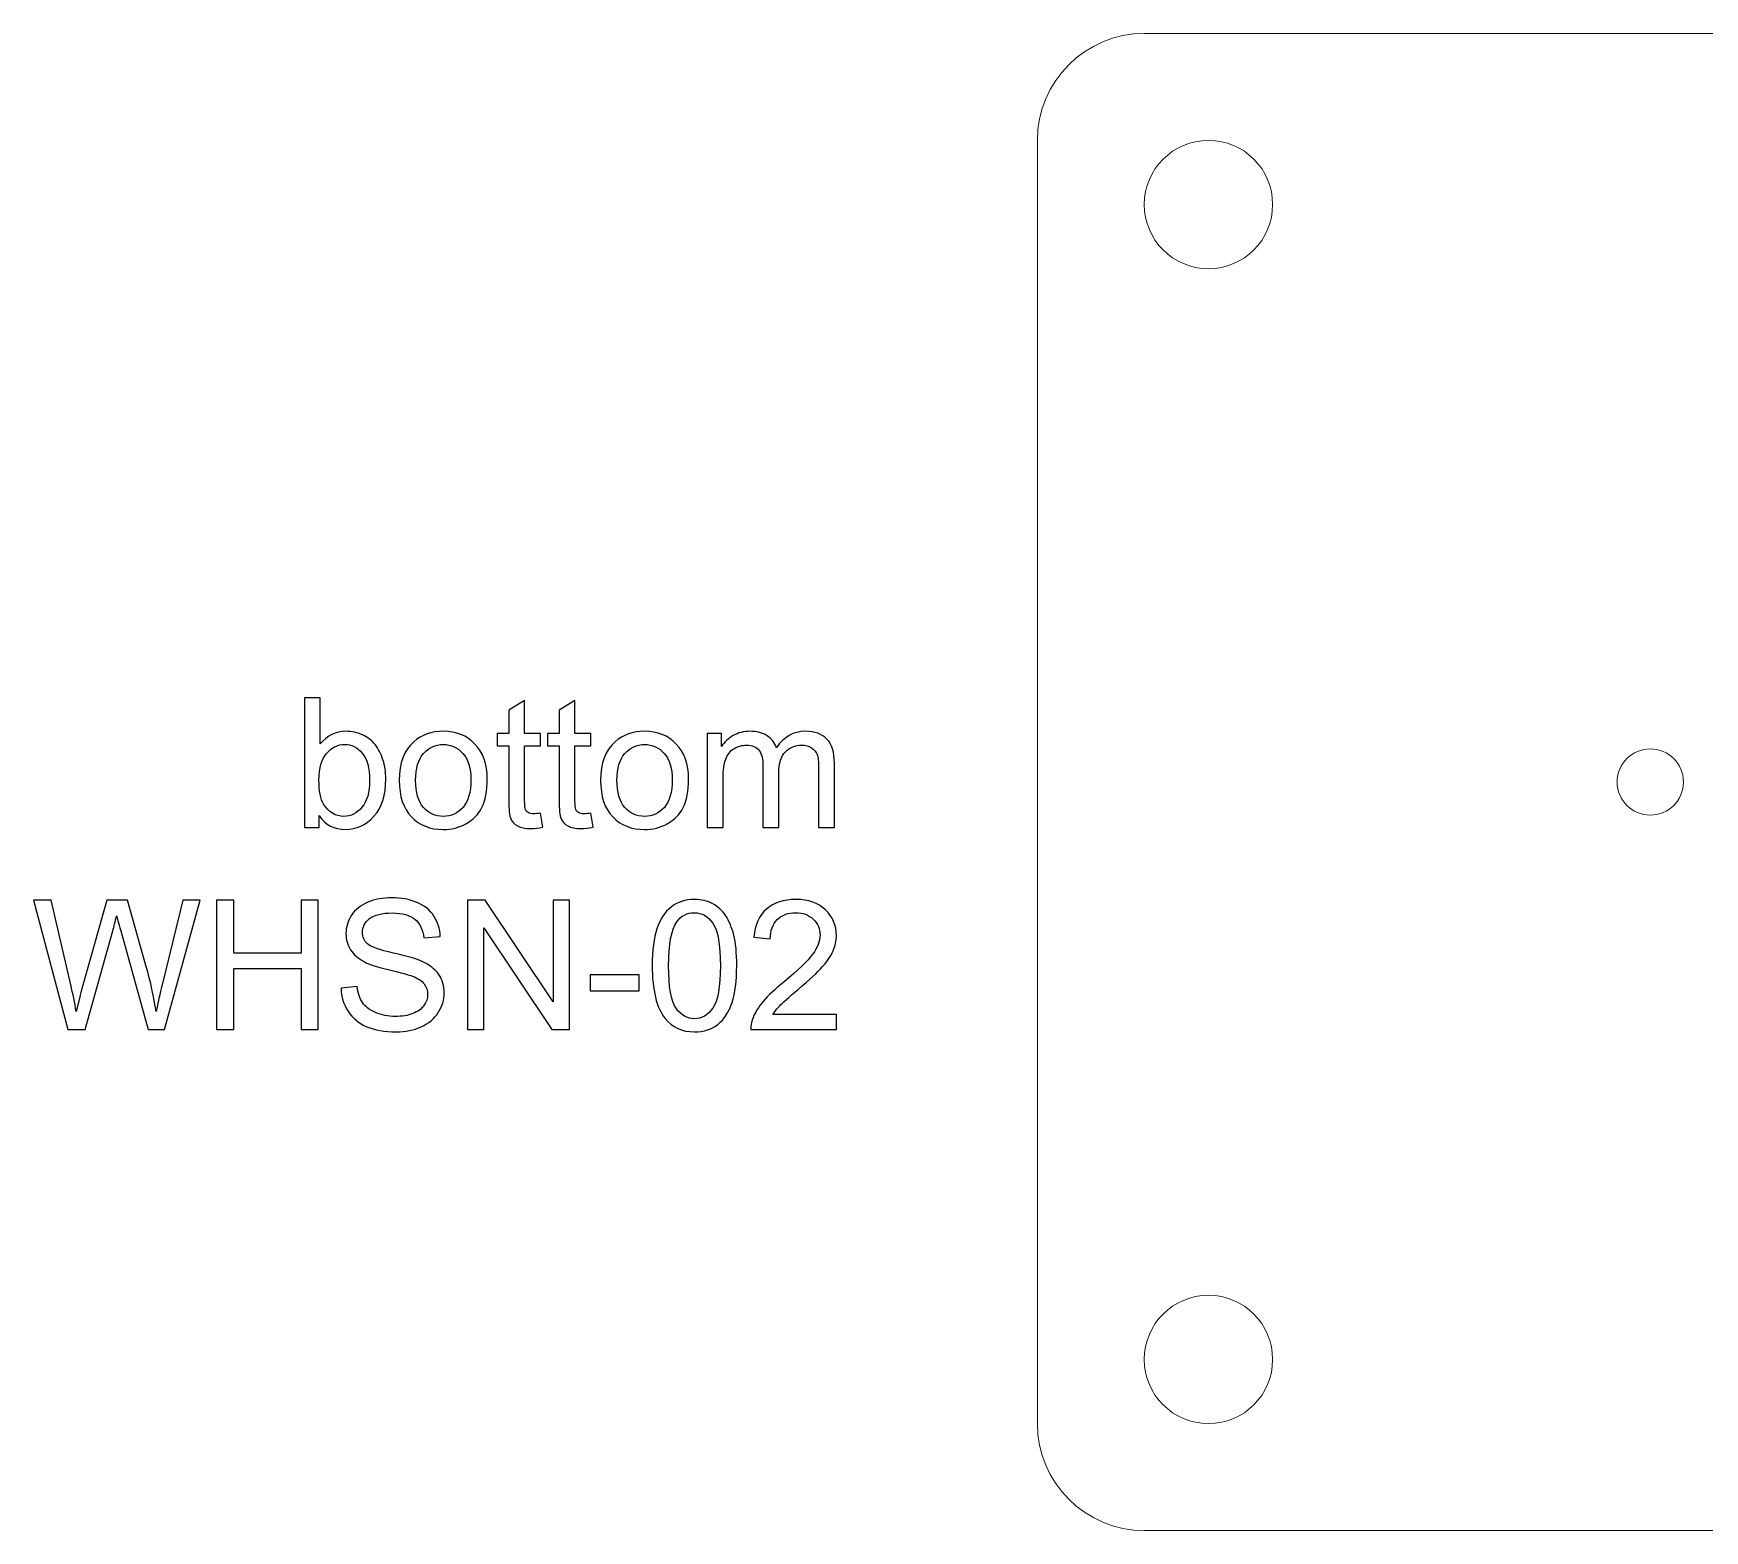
# Model space of a CAD drawing. Header units: centimetres. Extents: x -22.9 to -5, y -33 to -9.8.
# Drawn here: x -20.69 to -12.88, y -25.65 to -18.65 of the extents above; entities that cross this region are included whole.
import ezdxf

# ---------------------------------------------------------------- set-up
doc = ezdxf.new("R2010")
doc.units = ezdxf.units.CM
doc.header["$MEASUREMENT"] = 0
doc.layers.add('Layer 1', color=7, linetype='Continuous')

msp = doc.modelspace()

# ---------------------------------------------------------------- linework, layer by layer
at = {"layer": 'Layer 1', "lineweight": 20}
for centre, major_axis in [((-15.20001, -19.45001), (0, 0.3)), ((-13.13425, -22.15), (0, 0.155)), ((-15.20001, -24.85001), (0, 0.3))]:
    msp.add_ellipse(centre, major_axis=major_axis, ratio=1, dxfattribs=at)
msp.add_open_spline([(-16, -25.15), (-16, -25.15), (-16, -19.15), (-16, -19.15), (-16, -19.15), (-16, -18.8739), (-15.7761, -18.65), (-15.5, -18.65), (-15.5, -18.65), (-15.5, -18.65), (-5.5, -18.65), (-5.5, -18.65), (-5.5, -18.65), (-5.2239, -18.65), (-5, -18.8739), (-5, -19.15), (-5, -19.15), (-5, -19.15), (-5, -25.15), (-5, -25.15), (-5, -25.15), (-5, -25.4261), (-5.2239, -25.65), (-5.5, -25.65), (-5.5, -25.65), (-5.5, -25.65), (-15.5, -25.65), (-15.5, -25.65), (-15.5, -25.65), (-15.7761, -25.65), (-16, -25.4261), (-16, -25.15)], degree=3, knots=[0, 0, 0, 0, 0.125, 0.125, 0.125, 0.125, 0.25, 0.25, 0.25, 0.25, 0.375, 0.375, 0.375, 0.375, 0.5, 0.5, 0.5, 0.5, 0.625, 0.625, 0.625, 0.625, 0.75, 0.75, 0.75, 0.75, 0.875, 0.875, 0.875, 0.875, 1, 1, 1, 1], dxfattribs=at)
at = {"layer": 'Layer 1', "color": 4}
for points, knots in [([(-19.35851, -22.36209), (-19.35851, -22.36209), (-19.42751, -22.36209), (-19.42751, -22.36209), (-19.42751, -22.36209), (-19.42751, -22.36209), (-19.42751, -21.75602), (-19.42751, -21.75602), (-19.42751, -21.75602), (-19.42751, -21.75602), (-19.35315, -21.75602), (-19.35315, -21.75602), (-19.35315, -21.75602), (-19.35315, -21.75602), (-19.35315, -21.9722), (-19.35315, -21.9722), (-19.35315, -21.9722), (-19.32168, -21.93283), (-19.2816, -21.91307), (-19.23292, -21.91307), (-19.23292, -21.91307), (-19.20583, -21.91307), (-19.18029, -21.91858), (-19.15616, -21.92944), (-19.15616, -21.92944), (-19.13203, -21.94031), (-19.11227, -21.95569), (-19.09661, -21.9753), (-19.09661, -21.9753), (-19.08108, -21.99506), (-19.06881, -22.01877), (-19.06006, -22.04671), (-19.06006, -22.04671), (-19.05117, -22.0745), (-19.04679, -22.10428), (-19.04679, -22.13589), (-19.04679, -22.13589), (-19.04679, -22.21124), (-19.06542, -22.26938), (-19.10267, -22.31044), (-19.10267, -22.31044), (-19.13979, -22.35151), (-19.18452, -22.37197), (-19.23659, -22.37197), (-19.23659, -22.37197), (-19.28838, -22.37197), (-19.32902, -22.35038), (-19.35851, -22.30706), (-19.35851, -22.30706), (-19.35851, -22.30706), (-19.35851, -22.36209), (-19.35851, -22.36209)], [0, 0, 0, 0, 0.0769231, 0.0769231, 0.0769231, 0.0769231, 0.1538462, 0.1538462, 0.1538462, 0.1538462, 0.2307692, 0.2307692, 0.2307692, 0.2307692, 0.3076923, 0.3076923, 0.3076923, 0.3076923, 0.3846154, 0.3846154, 0.3846154, 0.3846154, 0.4615385, 0.4615385, 0.4615385, 0.4615385, 0.5384615, 0.5384615, 0.5384615, 0.5384615, 0.6153846, 0.6153846, 0.6153846, 0.6153846, 0.6923077, 0.6923077, 0.6923077, 0.6923077, 0.7692308, 0.7692308, 0.7692308, 0.7692308, 0.8461538, 0.8461538, 0.8461538, 0.8461538, 0.9230769, 0.9230769, 0.9230769, 0.9230769, 1, 1, 1, 1]), ([(-18.32289, -22.29549), (-18.32289, -22.29549), (-18.31217, -22.36124), (-18.31217, -22.36124), (-18.31217, -22.36124), (-18.33305, -22.36562), (-18.35182, -22.36788), (-18.36833, -22.36788), (-18.36833, -22.36788), (-18.39542, -22.36788), (-18.41631, -22.36364), (-18.43126, -22.35503), (-18.43126, -22.35503), (-18.44608, -22.34657), (-18.45652, -22.33528), (-18.46259, -22.32131), (-18.46259, -22.32131), (-18.46866, -22.30748), (-18.47176, -22.27813), (-18.47176, -22.23354), (-18.47176, -22.23354), (-18.47176, -22.23354), (-18.47176, -21.98095), (-18.47176, -21.98095), (-18.47176, -21.98095), (-18.47176, -21.98095), (-18.52637, -21.98095), (-18.52637, -21.98095), (-18.52637, -21.98095), (-18.52637, -21.98095), (-18.52637, -21.92309), (-18.52637, -21.92309), (-18.52637, -21.92309), (-18.52637, -21.92309), (-18.47176, -21.92309), (-18.47176, -21.92309), (-18.47176, -21.92309), (-18.47176, -21.92309), (-18.47176, -21.81429), (-18.47176, -21.81429), (-18.47176, -21.81429), (-18.47176, -21.81429), (-18.39768, -21.7697), (-18.39768, -21.7697), (-18.39768, -21.7697), (-18.39768, -21.7697), (-18.39768, -21.92309), (-18.39768, -21.92309), (-18.39768, -21.92309), (-18.39768, -21.92309), (-18.32289, -21.92309), (-18.32289, -21.92309), (-18.32289, -21.92309), (-18.32289, -21.92309), (-18.32289, -21.98095), (-18.32289, -21.98095), (-18.32289, -21.98095), (-18.32289, -21.98095), (-18.39768, -21.98095), (-18.39768, -21.98095), (-18.39768, -21.98095), (-18.39768, -21.98095), (-18.39768, -22.23763), (-18.39768, -22.23763), (-18.39768, -22.23763), (-18.39768, -22.25894), (-18.39641, -22.27248), (-18.39387, -22.27855), (-18.39387, -22.27855), (-18.39119, -22.28462), (-18.38695, -22.28942), (-18.38103, -22.29309), (-18.38103, -22.29309), (-18.3751, -22.29661), (-18.36663, -22.29845), (-18.35563, -22.29845), (-18.35563, -22.29845), (-18.3473, -22.29845), (-18.33644, -22.29746), (-18.32289, -22.29549)], [0, 0, 0, 0, 0.05, 0.05, 0.05, 0.05, 0.1, 0.1, 0.1, 0.1, 0.15, 0.15, 0.15, 0.15, 0.2, 0.2, 0.2, 0.2, 0.25, 0.25, 0.25, 0.25, 0.3, 0.3, 0.3, 0.3, 0.35, 0.35, 0.35, 0.35, 0.4, 0.4, 0.4, 0.4, 0.45, 0.45, 0.45, 0.45, 0.5, 0.5, 0.5, 0.5, 0.55, 0.55, 0.55, 0.55, 0.6, 0.6, 0.6, 0.6, 0.65, 0.65, 0.65, 0.65, 0.7, 0.7, 0.7, 0.7, 0.75, 0.75, 0.75, 0.75, 0.8, 0.8, 0.8, 0.8, 0.85, 0.85, 0.85, 0.85, 0.9, 0.9, 0.9, 0.9, 0.95, 0.95, 0.95, 0.95, 1, 1, 1, 1]), ([(-18.08766, -22.29549), (-18.08766, -22.29549), (-18.07694, -22.36124), (-18.07694, -22.36124), (-18.07694, -22.36124), (-18.09782, -22.36562), (-18.11659, -22.36788), (-18.1331, -22.36788), (-18.1331, -22.36788), (-18.16019, -22.36788), (-18.18108, -22.36364), (-18.19603, -22.35503), (-18.19603, -22.35503), (-18.21085, -22.34657), (-18.22129, -22.33528), (-18.22736, -22.32131), (-18.22736, -22.32131), (-18.23343, -22.30748), (-18.23653, -22.27813), (-18.23653, -22.23354), (-18.23653, -22.23354), (-18.23653, -22.23354), (-18.23653, -21.98095), (-18.23653, -21.98095), (-18.23653, -21.98095), (-18.23653, -21.98095), (-18.29114, -21.98095), (-18.29114, -21.98095), (-18.29114, -21.98095), (-18.29114, -21.98095), (-18.29114, -21.92309), (-18.29114, -21.92309), (-18.29114, -21.92309), (-18.29114, -21.92309), (-18.23653, -21.92309), (-18.23653, -21.92309), (-18.23653, -21.92309), (-18.23653, -21.92309), (-18.23653, -21.81429), (-18.23653, -21.81429), (-18.23653, -21.81429), (-18.23653, -21.81429), (-18.16245, -21.7697), (-18.16245, -21.7697), (-18.16245, -21.7697), (-18.16245, -21.7697), (-18.16245, -21.92309), (-18.16245, -21.92309), (-18.16245, -21.92309), (-18.16245, -21.92309), (-18.08766, -21.92309), (-18.08766, -21.92309), (-18.08766, -21.92309), (-18.08766, -21.92309), (-18.08766, -21.98095), (-18.08766, -21.98095), (-18.08766, -21.98095), (-18.08766, -21.98095), (-18.16245, -21.98095), (-18.16245, -21.98095), (-18.16245, -21.98095), (-18.16245, -21.98095), (-18.16245, -22.23763), (-18.16245, -22.23763), (-18.16245, -22.23763), (-18.16245, -22.25894), (-18.16118, -22.27248), (-18.15864, -22.27855), (-18.15864, -22.27855), (-18.15596, -22.28462), (-18.15172, -22.28942), (-18.1458, -22.29309), (-18.1458, -22.29309), (-18.13987, -22.29661), (-18.1314, -22.29845), (-18.1204, -22.29845), (-18.1204, -22.29845), (-18.11207, -22.29845), (-18.10121, -22.29746), (-18.08766, -22.29549)], [0, 0, 0, 0, 0.05, 0.05, 0.05, 0.05, 0.1, 0.1, 0.1, 0.1, 0.15, 0.15, 0.15, 0.15, 0.2, 0.2, 0.2, 0.2, 0.25, 0.25, 0.25, 0.25, 0.3, 0.3, 0.3, 0.3, 0.35, 0.35, 0.35, 0.35, 0.4, 0.4, 0.4, 0.4, 0.45, 0.45, 0.45, 0.45, 0.5, 0.5, 0.5, 0.5, 0.55, 0.55, 0.55, 0.55, 0.6, 0.6, 0.6, 0.6, 0.65, 0.65, 0.65, 0.65, 0.7, 0.7, 0.7, 0.7, 0.75, 0.75, 0.75, 0.75, 0.8, 0.8, 0.8, 0.8, 0.85, 0.85, 0.85, 0.85, 0.9, 0.9, 0.9, 0.9, 0.95, 0.95, 0.95, 0.95, 1, 1, 1, 1]), ([(-18.984, -22.14252), (-18.984, -22.06124), (-18.96142, -22.00099), (-18.91612, -21.9619), (-18.91612, -21.9619), (-18.87845, -21.92944), (-18.83244, -21.91307), (-18.77812, -21.91307), (-18.77812, -21.91307), (-18.71772, -21.91307), (-18.66833, -21.93283), (-18.63009, -21.97248), (-18.63009, -21.97248), (-18.59171, -22.01199), (-18.57266, -22.0666), (-18.57266, -22.13631), (-18.57266, -22.13631), (-18.57266, -22.1929), (-18.58112, -22.23735), (-18.59806, -22.26966), (-18.59806, -22.26966), (-18.61499, -22.30212), (-18.63969, -22.32724), (-18.672, -22.34516), (-18.672, -22.34516), (-18.70446, -22.36308), (-18.73973, -22.37197), (-18.77812, -22.37197), (-18.77812, -22.37197), (-18.8395, -22.37197), (-18.88917, -22.35235), (-18.92713, -22.31284), (-18.92713, -22.31284), (-18.96509, -22.27347), (-18.984, -22.21674), (-18.984, -22.14252)], [0, 0, 0, 0, 0.1111111, 0.1111111, 0.1111111, 0.1111111, 0.2222222, 0.2222222, 0.2222222, 0.2222222, 0.3333333, 0.3333333, 0.3333333, 0.3333333, 0.4444444, 0.4444444, 0.4444444, 0.4444444, 0.5555556, 0.5555556, 0.5555556, 0.5555556, 0.6666667, 0.6666667, 0.6666667, 0.6666667, 0.7777778, 0.7777778, 0.7777778, 0.7777778, 0.8888889, 0.8888889, 0.8888889, 0.8888889, 1, 1, 1, 1]), ([(-18.04265, -22.14252), (-18.04265, -22.06124), (-18.02007, -22.00099), (-17.97477, -21.9619), (-17.97477, -21.9619), (-17.9371, -21.92944), (-17.89109, -21.91307), (-17.83677, -21.91307), (-17.83677, -21.91307), (-17.77637, -21.91307), (-17.72698, -21.93283), (-17.68874, -21.97248), (-17.68874, -21.97248), (-17.65036, -22.01199), (-17.63131, -22.0666), (-17.63131, -22.13631), (-17.63131, -22.13631), (-17.63131, -22.1929), (-17.63977, -22.23735), (-17.65671, -22.26966), (-17.65671, -22.26966), (-17.67364, -22.30212), (-17.69834, -22.32724), (-17.73065, -22.34516), (-17.73065, -22.34516), (-17.76311, -22.36308), (-17.79838, -22.37197), (-17.83677, -22.37197), (-17.83677, -22.37197), (-17.89815, -22.37197), (-17.94782, -22.35235), (-17.98578, -22.31284), (-17.98578, -22.31284), (-18.02374, -22.27347), (-18.04265, -22.21674), (-18.04265, -22.14252)], [0, 0, 0, 0, 0.1111111, 0.1111111, 0.1111111, 0.1111111, 0.2222222, 0.2222222, 0.2222222, 0.2222222, 0.3333333, 0.3333333, 0.3333333, 0.3333333, 0.4444444, 0.4444444, 0.4444444, 0.4444444, 0.5555556, 0.5555556, 0.5555556, 0.5555556, 0.6666667, 0.6666667, 0.6666667, 0.6666667, 0.7777778, 0.7777778, 0.7777778, 0.7777778, 0.8888889, 0.8888889, 0.8888889, 0.8888889, 1, 1, 1, 1]), ([(-17.54396, -22.36209), (-17.54396, -22.36209), (-17.54396, -21.92309), (-17.54396, -21.92309), (-17.54396, -21.92309), (-17.54396, -21.92309), (-17.4775, -21.92309), (-17.4775, -21.92309), (-17.4775, -21.92309), (-17.4775, -21.92309), (-17.4775, -21.98462), (-17.4775, -21.98462), (-17.4775, -21.98462), (-17.46367, -21.96317), (-17.44532, -21.94581), (-17.42246, -21.93283), (-17.42246, -21.93283), (-17.3996, -21.9197), (-17.3735, -21.91307), (-17.34429, -21.91307), (-17.34429, -21.91307), (-17.31183, -21.91307), (-17.28516, -21.91985), (-17.26442, -21.93339), (-17.26442, -21.93339), (-17.24353, -21.94694), (-17.22886, -21.96571), (-17.22039, -21.98998), (-17.22039, -21.98998), (-17.18554, -21.93875), (-17.14038, -21.91307), (-17.08478, -21.91307), (-17.08478, -21.91307), (-17.04118, -21.91307), (-17.00774, -21.92521), (-16.98431, -21.94934), (-16.98431, -21.94934), (-16.96089, -21.97347), (-16.94917, -22.01058), (-16.94917, -22.06068), (-16.94917, -22.06068), (-16.94917, -22.06068), (-16.94917, -22.36209), (-16.94917, -22.36209), (-16.94917, -22.36209), (-16.94917, -22.36209), (-17.02312, -22.36209), (-17.02312, -22.36209), (-17.02312, -22.36209), (-17.02312, -22.36209), (-17.02312, -22.08551), (-17.02312, -22.08551), (-17.02312, -22.08551), (-17.02312, -22.05574), (-17.02552, -22.03429), (-17.03031, -22.02116), (-17.03031, -22.02116), (-17.03525, -22.00818), (-17.044, -21.9976), (-17.05656, -21.98956), (-17.05656, -21.98956), (-17.06926, -21.98165), (-17.08422, -21.97756), (-17.10129, -21.97756), (-17.10129, -21.97756), (-17.1322, -21.97756), (-17.15774, -21.98786), (-17.1782, -22.00846), (-17.1782, -22.00846), (-17.19852, -22.02893), (-17.20882, -22.0618), (-17.20882, -22.10696), (-17.20882, -22.10696), (-17.20882, -22.10696), (-17.20882, -22.36209), (-17.20882, -22.36209), (-17.20882, -22.36209), (-17.20882, -22.36209), (-17.28319, -22.36209), (-17.28319, -22.36209), (-17.28319, -22.36209), (-17.28319, -22.36209), (-17.28319, -22.0769), (-17.28319, -22.0769), (-17.28319, -22.0769), (-17.28319, -22.04374), (-17.28925, -22.01891), (-17.30139, -22.0024), (-17.30139, -22.0024), (-17.31352, -21.98589), (-17.33328, -21.97756), (-17.36094, -21.97756), (-17.36094, -21.97756), (-17.38182, -21.97756), (-17.40115, -21.98306), (-17.41893, -21.99421), (-17.41893, -21.99421), (-17.43671, -22.00522), (-17.4497, -22.02131), (-17.4576, -22.04247), (-17.4576, -22.04247), (-17.46564, -22.06378), (-17.46959, -22.0944), (-17.46959, -22.13434), (-17.46959, -22.13434), (-17.46959, -22.13434), (-17.46959, -22.36209), (-17.46959, -22.36209), (-17.46959, -22.36209), (-17.46959, -22.36209), (-17.54396, -22.36209), (-17.54396, -22.36209)], [0, 0, 0, 0, 0.0357143, 0.0357143, 0.0357143, 0.0357143, 0.0714286, 0.0714286, 0.0714286, 0.0714286, 0.1071429, 0.1071429, 0.1071429, 0.1071429, 0.1428571, 0.1428571, 0.1428571, 0.1428571, 0.1785714, 0.1785714, 0.1785714, 0.1785714, 0.2142857, 0.2142857, 0.2142857, 0.2142857, 0.25, 0.25, 0.25, 0.25, 0.2857143, 0.2857143, 0.2857143, 0.2857143, 0.3214286, 0.3214286, 0.3214286, 0.3214286, 0.3571429, 0.3571429, 0.3571429, 0.3571429, 0.3928571, 0.3928571, 0.3928571, 0.3928571, 0.4285714, 0.4285714, 0.4285714, 0.4285714, 0.4642857, 0.4642857, 0.4642857, 0.4642857, 0.5, 0.5, 0.5, 0.5, 0.5357143, 0.5357143, 0.5357143, 0.5357143, 0.5714286, 0.5714286, 0.5714286, 0.5714286, 0.6071429, 0.6071429, 0.6071429, 0.6071429, 0.6428571, 0.6428571, 0.6428571, 0.6428571, 0.6785714, 0.6785714, 0.6785714, 0.6785714, 0.7142857, 0.7142857, 0.7142857, 0.7142857, 0.75, 0.75, 0.75, 0.75, 0.7857143, 0.7857143, 0.7857143, 0.7857143, 0.8214286, 0.8214286, 0.8214286, 0.8214286, 0.8571429, 0.8571429, 0.8571429, 0.8571429, 0.8928571, 0.8928571, 0.8928571, 0.8928571, 0.9285714, 0.9285714, 0.9285714, 0.9285714, 0.9642857, 0.9642857, 0.9642857, 0.9642857, 1, 1, 1, 1]), ([(-19.35936, -22.13927), (-19.35936, -22.19191), (-19.35216, -22.22987), (-19.33791, -22.25329), (-19.33791, -22.25329), (-19.31448, -22.29168), (-19.28273, -22.31087), (-19.2428, -22.31087), (-19.2428, -22.31087), (-19.2102, -22.31087), (-19.18212, -22.29676), (-19.15841, -22.26839), (-19.15841, -22.26839), (-19.13471, -22.24017), (-19.12285, -22.19812), (-19.12285, -22.1421), (-19.12285, -22.1421), (-19.12285, -22.08481), (-19.13428, -22.04247), (-19.157, -22.01524), (-19.157, -22.01524), (-19.17972, -21.988), (-19.20724, -21.97432), (-19.23941, -21.97432), (-19.23941, -21.97432), (-19.27201, -21.97432), (-19.30009, -21.98843), (-19.3238, -22.01665), (-19.3238, -22.01665), (-19.3475, -22.04487), (-19.35936, -22.08579), (-19.35936, -22.13927)], [0, 0, 0, 0, 0.125, 0.125, 0.125, 0.125, 0.25, 0.25, 0.25, 0.25, 0.375, 0.375, 0.375, 0.375, 0.5, 0.5, 0.5, 0.5, 0.625, 0.625, 0.625, 0.625, 0.75, 0.75, 0.75, 0.75, 0.875, 0.875, 0.875, 0.875, 1, 1, 1, 1]), ([(-18.90752, -22.14252), (-18.90752, -22.19882), (-18.89524, -22.24088), (-18.87069, -22.26882), (-18.87069, -22.26882), (-18.84613, -22.2969), (-18.81523, -22.31087), (-18.77812, -22.31087), (-18.77812, -22.31087), (-18.74115, -22.31087), (-18.71038, -22.29676), (-18.68583, -22.26867), (-18.68583, -22.26867), (-18.66142, -22.24059), (-18.64914, -22.19769), (-18.64914, -22.14012), (-18.64914, -22.14012), (-18.64914, -22.08579), (-18.66142, -22.04459), (-18.68611, -22.01665), (-18.68611, -22.01665), (-18.71081, -21.98871), (-18.74143, -21.97474), (-18.77812, -21.97474), (-18.77812, -21.97474), (-18.81523, -21.97474), (-18.84613, -21.98871), (-18.87069, -22.01651), (-18.87069, -22.01651), (-18.89524, -22.04431), (-18.90752, -22.08636), (-18.90752, -22.14252)], [0, 0, 0, 0, 0.125, 0.125, 0.125, 0.125, 0.25, 0.25, 0.25, 0.25, 0.375, 0.375, 0.375, 0.375, 0.5, 0.5, 0.5, 0.5, 0.625, 0.625, 0.625, 0.625, 0.75, 0.75, 0.75, 0.75, 0.875, 0.875, 0.875, 0.875, 1, 1, 1, 1]), ([(-17.96617, -22.14252), (-17.96617, -22.19882), (-17.95389, -22.24088), (-17.92934, -22.26882), (-17.92934, -22.26882), (-17.90478, -22.2969), (-17.87388, -22.31087), (-17.83677, -22.31087), (-17.83677, -22.31087), (-17.7998, -22.31087), (-17.76903, -22.29676), (-17.74448, -22.26867), (-17.74448, -22.26867), (-17.72007, -22.24059), (-17.70779, -22.19769), (-17.70779, -22.14012), (-17.70779, -22.14012), (-17.70779, -22.08579), (-17.72007, -22.04459), (-17.74476, -22.01665), (-17.74476, -22.01665), (-17.76946, -21.98871), (-17.80008, -21.97474), (-17.83677, -21.97474), (-17.83677, -21.97474), (-17.87388, -21.97474), (-17.90478, -21.98871), (-17.92934, -22.01651), (-17.92934, -22.01651), (-17.95389, -22.04431), (-17.96617, -22.08636), (-17.96617, -22.14252)], [0, 0, 0, 0, 0.125, 0.125, 0.125, 0.125, 0.25, 0.25, 0.25, 0.25, 0.375, 0.375, 0.375, 0.375, 0.5, 0.5, 0.5, 0.5, 0.625, 0.625, 0.625, 0.625, 0.75, 0.75, 0.75, 0.75, 0.875, 0.875, 0.875, 0.875, 1, 1, 1, 1]), ([(-20.53384, -23.30796), (-20.53384, -23.30796), (-20.69471, -22.70189), (-20.69471, -22.70189), (-20.69471, -22.70189), (-20.69471, -22.70189), (-20.61244, -22.70189), (-20.61244, -22.70189), (-20.61244, -22.70189), (-20.61244, -22.70189), (-20.52015, -23.09911), (-20.52015, -23.09911), (-20.52015, -23.09911), (-20.51028, -23.14074), (-20.50181, -23.18209), (-20.49461, -23.22315), (-20.49461, -23.22315), (-20.47909, -23.15838), (-20.47006, -23.12113), (-20.46724, -23.11111), (-20.46724, -23.11111), (-20.46724, -23.11111), (-20.35195, -22.70189), (-20.35195, -22.70189), (-20.35195, -22.70189), (-20.35195, -22.70189), (-20.25515, -22.70189), (-20.25515, -22.70189), (-20.25515, -22.70189), (-20.25515, -22.70189), (-20.16836, -23.00866), (-20.16836, -23.00866), (-20.16836, -23.00866), (-20.14663, -23.08472), (-20.13097, -23.15626), (-20.12123, -23.22315), (-20.12123, -23.22315), (-20.11361, -23.18491), (-20.10345, -23.14088), (-20.09103, -23.09135), (-20.09103, -23.09135), (-20.09103, -23.09135), (-19.99606, -22.70189), (-19.99606, -22.70189), (-19.99606, -22.70189), (-19.99606, -22.70189), (-19.91535, -22.70189), (-19.91535, -22.70189), (-19.91535, -22.70189), (-19.91535, -22.70189), (-20.08158, -23.30796), (-20.08158, -23.30796), (-20.08158, -23.30796), (-20.08158, -23.30796), (-20.15891, -23.30796), (-20.15891, -23.30796), (-20.15891, -23.30796), (-20.15891, -23.30796), (-20.28661, -22.84624), (-20.28661, -22.84624), (-20.28661, -22.84624), (-20.29734, -22.80758), (-20.30369, -22.78387), (-20.30566, -22.77512), (-20.30566, -22.77512), (-20.31201, -22.80292), (-20.31794, -22.82663), (-20.32344, -22.84624), (-20.32344, -22.84624), (-20.32344, -22.84624), (-20.452, -23.30796), (-20.452, -23.30796), (-20.452, -23.30796), (-20.452, -23.30796), (-20.53384, -23.30796), (-20.53384, -23.30796)], [0, 0, 0, 0, 0.0526316, 0.0526316, 0.0526316, 0.0526316, 0.1052632, 0.1052632, 0.1052632, 0.1052632, 0.1578947, 0.1578947, 0.1578947, 0.1578947, 0.2105263, 0.2105263, 0.2105263, 0.2105263, 0.2631579, 0.2631579, 0.2631579, 0.2631579, 0.3157895, 0.3157895, 0.3157895, 0.3157895, 0.3684211, 0.3684211, 0.3684211, 0.3684211, 0.4210526, 0.4210526, 0.4210526, 0.4210526, 0.4736842, 0.4736842, 0.4736842, 0.4736842, 0.5263158, 0.5263158, 0.5263158, 0.5263158, 0.5789474, 0.5789474, 0.5789474, 0.5789474, 0.6315789, 0.6315789, 0.6315789, 0.6315789, 0.6842105, 0.6842105, 0.6842105, 0.6842105, 0.7368421, 0.7368421, 0.7368421, 0.7368421, 0.7894737, 0.7894737, 0.7894737, 0.7894737, 0.8421053, 0.8421053, 0.8421053, 0.8421053, 0.8947368, 0.8947368, 0.8947368, 0.8947368, 0.9473684, 0.9473684, 0.9473684, 0.9473684, 1, 1, 1, 1]), ([(-19.83816, -23.30796), (-19.83816, -23.30796), (-19.83816, -22.70189), (-19.83816, -22.70189), (-19.83816, -22.70189), (-19.83816, -22.70189), (-19.75786, -22.70189), (-19.75786, -22.70189), (-19.75786, -22.70189), (-19.75786, -22.70189), (-19.75786, -22.95081), (-19.75786, -22.95081), (-19.75786, -22.95081), (-19.75786, -22.95081), (-19.4429, -22.95081), (-19.4429, -22.95081), (-19.4429, -22.95081), (-19.4429, -22.95081), (-19.4429, -22.70189), (-19.4429, -22.70189), (-19.4429, -22.70189), (-19.4429, -22.70189), (-19.36261, -22.70189), (-19.36261, -22.70189), (-19.36261, -22.70189), (-19.36261, -22.70189), (-19.36261, -23.30796), (-19.36261, -23.30796), (-19.36261, -23.30796), (-19.36261, -23.30796), (-19.4429, -23.30796), (-19.4429, -23.30796), (-19.4429, -23.30796), (-19.4429, -23.30796), (-19.4429, -23.02235), (-19.4429, -23.02235), (-19.4429, -23.02235), (-19.4429, -23.02235), (-19.75786, -23.02235), (-19.75786, -23.02235), (-19.75786, -23.02235), (-19.75786, -23.02235), (-19.75786, -23.30796), (-19.75786, -23.30796), (-19.75786, -23.30796), (-19.75786, -23.30796), (-19.83816, -23.30796), (-19.83816, -23.30796)], [0, 0, 0, 0, 0.0833333, 0.0833333, 0.0833333, 0.0833333, 0.1666667, 0.1666667, 0.1666667, 0.1666667, 0.25, 0.25, 0.25, 0.25, 0.3333333, 0.3333333, 0.3333333, 0.3333333, 0.4166667, 0.4166667, 0.4166667, 0.4166667, 0.5, 0.5, 0.5, 0.5, 0.5833333, 0.5833333, 0.5833333, 0.5833333, 0.6666667, 0.6666667, 0.6666667, 0.6666667, 0.75, 0.75, 0.75, 0.75, 0.8333333, 0.8333333, 0.8333333, 0.8333333, 0.9166667, 0.9166667, 0.9166667, 0.9166667, 1, 1, 1, 1]), ([(-19.25635, -23.11323), (-19.25635, -23.11323), (-19.18071, -23.10659), (-19.18071, -23.10659), (-19.18071, -23.10659), (-19.17719, -23.13693), (-19.16886, -23.16177), (-19.15574, -23.18124), (-19.15574, -23.18124), (-19.14261, -23.20072), (-19.12229, -23.21638), (-19.09478, -23.22837), (-19.09478, -23.22837), (-19.06726, -23.24037), (-19.03622, -23.24629), (-19.00178, -23.24629), (-19.00178, -23.24629), (-18.97116, -23.24629), (-18.94421, -23.24178), (-18.92079, -23.23275), (-18.92079, -23.23275), (-18.89736, -23.22358), (-18.87986, -23.21116), (-18.86843, -23.19535), (-18.86843, -23.19535), (-18.857, -23.17941), (-18.85122, -23.16219), (-18.85122, -23.14342), (-18.85122, -23.14342), (-18.85122, -23.12437), (-18.85672, -23.10786), (-18.86787, -23.09361), (-18.86787, -23.09361), (-18.87888, -23.07936), (-18.89708, -23.06751), (-18.92234, -23.05791), (-18.92234, -23.05791), (-18.93871, -23.05156), (-18.97455, -23.04168), (-19.03029, -23.02828), (-19.03029, -23.02828), (-19.08589, -23.01487), (-19.12497, -23.00231), (-19.14727, -22.99046), (-19.14727, -22.99046), (-19.1762, -22.97536), (-19.19779, -22.95645), (-19.21204, -22.93401), (-19.21204, -22.93401), (-19.22615, -22.91158), (-19.23321, -22.88646), (-19.23321, -22.85852), (-19.23321, -22.85852), (-19.23321, -22.82804), (-19.2246, -22.79939), (-19.20724, -22.77286), (-19.20724, -22.77286), (-19.18989, -22.74619), (-19.16449, -22.72602), (-19.13118, -22.71219), (-19.13118, -22.71219), (-19.09774, -22.6985), (-19.06077, -22.69158), (-19.01999, -22.69158), (-19.01999, -22.69158), (-18.97497, -22.69158), (-18.93546, -22.69878), (-18.90103, -22.71332), (-18.90103, -22.71332), (-18.86674, -22.72771), (-18.84035, -22.74902), (-18.82187, -22.7771), (-18.82187, -22.7771), (-18.80352, -22.80518), (-18.7935, -22.83707), (-18.79209, -22.87263), (-18.79209, -22.87263), (-18.79209, -22.87263), (-18.869, -22.87842), (-18.869, -22.87842), (-18.869, -22.87842), (-18.87323, -22.84017), (-18.8872, -22.81111), (-18.91105, -22.79163), (-18.91105, -22.79163), (-18.9349, -22.77202), (-18.97003, -22.76228), (-19.0166, -22.76228), (-19.0166, -22.76228), (-19.06514, -22.76228), (-19.10042, -22.77117), (-19.12272, -22.78895), (-19.12272, -22.78895), (-19.14487, -22.80673), (-19.15602, -22.82818), (-19.15602, -22.85316), (-19.15602, -22.85316), (-19.15602, -22.87503), (-19.14812, -22.89295), (-19.13245, -22.90692), (-19.13245, -22.90692), (-19.11693, -22.92103), (-19.07671, -22.93543), (-19.01152, -22.9501), (-19.01152, -22.9501), (-18.94633, -22.96492), (-18.9016, -22.97776), (-18.87732, -22.98877), (-18.87732, -22.98877), (-18.84205, -23.00513), (-18.81594, -23.02574), (-18.79915, -23.05057), (-18.79915, -23.05057), (-18.78236, -23.07555), (-18.77403, -23.10434), (-18.77403, -23.13679), (-18.77403, -23.13679), (-18.77403, -23.16911), (-18.7832, -23.19945), (-18.80169, -23.22795), (-18.80169, -23.22795), (-18.82017, -23.25645), (-18.8467, -23.27861), (-18.88128, -23.29455), (-18.88128, -23.29455), (-18.91585, -23.31036), (-18.95479, -23.31826), (-18.99797, -23.31826), (-18.99797, -23.31826), (-19.05287, -23.31826), (-19.09887, -23.31036), (-19.13584, -23.29427), (-19.13584, -23.29427), (-19.17295, -23.27833), (-19.20202, -23.25434), (-19.22319, -23.22216), (-19.22319, -23.22216), (-19.24421, -23.19013), (-19.25536, -23.15372), (-19.25635, -23.11323)], [0, 0, 0, 0, 0.0285714, 0.0285714, 0.0285714, 0.0285714, 0.0571429, 0.0571429, 0.0571429, 0.0571429, 0.0857143, 0.0857143, 0.0857143, 0.0857143, 0.1142857, 0.1142857, 0.1142857, 0.1142857, 0.1428571, 0.1428571, 0.1428571, 0.1428571, 0.1714286, 0.1714286, 0.1714286, 0.1714286, 0.2, 0.2, 0.2, 0.2, 0.2285714, 0.2285714, 0.2285714, 0.2285714, 0.2571429, 0.2571429, 0.2571429, 0.2571429, 0.2857143, 0.2857143, 0.2857143, 0.2857143, 0.3142857, 0.3142857, 0.3142857, 0.3142857, 0.3428571, 0.3428571, 0.3428571, 0.3428571, 0.3714286, 0.3714286, 0.3714286, 0.3714286, 0.4, 0.4, 0.4, 0.4, 0.4285714, 0.4285714, 0.4285714, 0.4285714, 0.4571429, 0.4571429, 0.4571429, 0.4571429, 0.4857143, 0.4857143, 0.4857143, 0.4857143, 0.5142857, 0.5142857, 0.5142857, 0.5142857, 0.5428571, 0.5428571, 0.5428571, 0.5428571, 0.5714286, 0.5714286, 0.5714286, 0.5714286, 0.6, 0.6, 0.6, 0.6, 0.6285714, 0.6285714, 0.6285714, 0.6285714, 0.6571429, 0.6571429, 0.6571429, 0.6571429, 0.6857143, 0.6857143, 0.6857143, 0.6857143, 0.7142857, 0.7142857, 0.7142857, 0.7142857, 0.7428571, 0.7428571, 0.7428571, 0.7428571, 0.7714286, 0.7714286, 0.7714286, 0.7714286, 0.8, 0.8, 0.8, 0.8, 0.8285714, 0.8285714, 0.8285714, 0.8285714, 0.8571429, 0.8571429, 0.8571429, 0.8571429, 0.8857143, 0.8857143, 0.8857143, 0.8857143, 0.9142857, 0.9142857, 0.9142857, 0.9142857, 0.9428571, 0.9428571, 0.9428571, 0.9428571, 0.9714286, 0.9714286, 0.9714286, 0.9714286, 1, 1, 1, 1]), ([(-18.66523, -23.30796), (-18.66523, -23.30796), (-18.66523, -22.70189), (-18.66523, -22.70189), (-18.66523, -22.70189), (-18.66523, -22.70189), (-18.58296, -22.70189), (-18.58296, -22.70189), (-18.58296, -22.70189), (-18.58296, -22.70189), (-18.26462, -23.17771), (-18.26462, -23.17771), (-18.26462, -23.17771), (-18.26462, -23.17771), (-18.26462, -22.70189), (-18.26462, -22.70189), (-18.26462, -22.70189), (-18.26462, -22.70189), (-18.18771, -22.70189), (-18.18771, -22.70189), (-18.18771, -22.70189), (-18.18771, -22.70189), (-18.18771, -23.30796), (-18.18771, -23.30796), (-18.18771, -23.30796), (-18.18771, -23.30796), (-18.26998, -23.30796), (-18.26998, -23.30796), (-18.26998, -23.30796), (-18.26998, -23.30796), (-18.58833, -22.83171), (-18.58833, -22.83171), (-18.58833, -22.83171), (-18.58833, -22.83171), (-18.58833, -23.30796), (-18.58833, -23.30796), (-18.58833, -23.30796), (-18.58833, -23.30796), (-18.66523, -23.30796), (-18.66523, -23.30796)], [0, 0, 0, 0, 0.1, 0.1, 0.1, 0.1, 0.2, 0.2, 0.2, 0.2, 0.3, 0.3, 0.3, 0.3, 0.4, 0.4, 0.4, 0.4, 0.5, 0.5, 0.5, 0.5, 0.6, 0.6, 0.6, 0.6, 0.7, 0.7, 0.7, 0.7, 0.8, 0.8, 0.8, 0.8, 0.9, 0.9, 0.9, 0.9, 1, 1, 1, 1]), ([(-17.8012, -23.00909), (-17.8012, -22.9374), (-17.79387, -22.87969), (-17.77905, -22.83608), (-17.77905, -22.83608), (-17.76437, -22.79234), (-17.74236, -22.75861), (-17.71329, -22.73491), (-17.71329, -22.73491), (-17.68422, -22.7112), (-17.64767, -22.69935), (-17.60365, -22.69935), (-17.60365, -22.69935), (-17.57105, -22.69935), (-17.54255, -22.70598), (-17.51799, -22.7191), (-17.51799, -22.7191), (-17.49344, -22.73208), (-17.47326, -22.75099), (-17.45717, -22.77569), (-17.45717, -22.77569), (-17.44123, -22.80038), (-17.42867, -22.83044), (-17.41964, -22.86586), (-17.41964, -22.86586), (-17.41046, -22.90128), (-17.40595, -22.94897), (-17.40595, -23.00909), (-17.40595, -23.00909), (-17.40595, -23.08021), (-17.41329, -23.1375), (-17.42782, -23.18124), (-17.42782, -23.18124), (-17.4425, -23.22499), (-17.46437, -23.25871), (-17.49344, -23.28256), (-17.49344, -23.28256), (-17.52251, -23.30641), (-17.5592, -23.31826), (-17.60365, -23.31826), (-17.60365, -23.31826), (-17.66207, -23.31826), (-17.70793, -23.29738), (-17.74123, -23.25547), (-17.74123, -23.25547), (-17.78117, -23.20509), (-17.8012, -23.12282), (-17.8012, -23.00909)], [0, 0, 0, 0, 0.0833333, 0.0833333, 0.0833333, 0.0833333, 0.1666667, 0.1666667, 0.1666667, 0.1666667, 0.25, 0.25, 0.25, 0.25, 0.3333333, 0.3333333, 0.3333333, 0.3333333, 0.4166667, 0.4166667, 0.4166667, 0.4166667, 0.5, 0.5, 0.5, 0.5, 0.5833333, 0.5833333, 0.5833333, 0.5833333, 0.6666667, 0.6666667, 0.6666667, 0.6666667, 0.75, 0.75, 0.75, 0.75, 0.8333333, 0.8333333, 0.8333333, 0.8333333, 0.9166667, 0.9166667, 0.9166667, 0.9166667, 1, 1, 1, 1]), ([(-16.93915, -23.23642), (-16.93915, -23.23642), (-16.93915, -23.30796), (-16.93915, -23.30796), (-16.93915, -23.30796), (-16.93915, -23.30796), (-17.33977, -23.30796), (-17.33977, -23.30796), (-17.33977, -23.30796), (-17.34033, -23.29004), (-17.33751, -23.27282), (-17.33116, -23.25631), (-17.33116, -23.25631), (-17.321, -23.22894), (-17.30463, -23.20213), (-17.28219, -23.1756), (-17.28219, -23.1756), (-17.25962, -23.14921), (-17.22716, -23.11859), (-17.18483, -23.08387), (-17.18483, -23.08387), (-17.11893, -23.02983), (-17.07434, -22.98707), (-17.05119, -22.95546), (-17.05119, -22.95546), (-17.02805, -22.924), (-17.01648, -22.89408), (-17.01648, -22.866), (-17.01648, -22.866), (-17.01648, -22.83651), (-17.02706, -22.81167), (-17.04809, -22.79135), (-17.04809, -22.79135), (-17.06926, -22.77117), (-17.09677, -22.76101), (-17.13064, -22.76101), (-17.13064, -22.76101), (-17.16648, -22.76101), (-17.19513, -22.77174), (-17.21658, -22.79333), (-17.21658, -22.79333), (-17.23817, -22.81477), (-17.24903, -22.84455), (-17.24932, -22.88251), (-17.24932, -22.88251), (-17.24932, -22.88251), (-17.3258, -22.87475), (-17.3258, -22.87475), (-17.3258, -22.87475), (-17.32058, -22.8176), (-17.30082, -22.77413), (-17.26667, -22.74422), (-17.26667, -22.74422), (-17.23252, -22.7143), (-17.18652, -22.69935), (-17.12895, -22.69935), (-17.12895, -22.69935), (-17.07081, -22.69935), (-17.02481, -22.71557), (-16.99094, -22.74775), (-16.99094, -22.74775), (-16.95693, -22.78006), (-16.94, -22.82), (-16.94, -22.86769), (-16.94, -22.86769), (-16.94, -22.89196), (-16.94494, -22.91581), (-16.95496, -22.93924), (-16.95496, -22.93924), (-16.96483, -22.96266), (-16.98134, -22.98735), (-17.00435, -23.01318), (-17.00435, -23.01318), (-17.02735, -23.03914), (-17.06559, -23.0747), (-17.11907, -23.11986), (-17.11907, -23.11986), (-17.16366, -23.15739), (-17.19231, -23.18279), (-17.20501, -23.1962), (-17.20501, -23.1962), (-17.21771, -23.20946), (-17.22815, -23.22287), (-17.23647, -23.23642), (-17.23647, -23.23642), (-17.23647, -23.23642), (-16.93915, -23.23642), (-16.93915, -23.23642)], [0, 0, 0, 0, 0.0454545, 0.0454545, 0.0454545, 0.0454545, 0.0909091, 0.0909091, 0.0909091, 0.0909091, 0.1363636, 0.1363636, 0.1363636, 0.1363636, 0.1818182, 0.1818182, 0.1818182, 0.1818182, 0.2272727, 0.2272727, 0.2272727, 0.2272727, 0.2727273, 0.2727273, 0.2727273, 0.2727273, 0.3181818, 0.3181818, 0.3181818, 0.3181818, 0.3636364, 0.3636364, 0.3636364, 0.3636364, 0.4090909, 0.4090909, 0.4090909, 0.4090909, 0.4545455, 0.4545455, 0.4545455, 0.4545455, 0.5, 0.5, 0.5, 0.5, 0.5454545, 0.5454545, 0.5454545, 0.5454545, 0.5909091, 0.5909091, 0.5909091, 0.5909091, 0.6363636, 0.6363636, 0.6363636, 0.6363636, 0.6818182, 0.6818182, 0.6818182, 0.6818182, 0.7272727, 0.7272727, 0.7272727, 0.7272727, 0.7727273, 0.7727273, 0.7727273, 0.7727273, 0.8181818, 0.8181818, 0.8181818, 0.8181818, 0.8636364, 0.8636364, 0.8636364, 0.8636364, 0.9090909, 0.9090909, 0.9090909, 0.9090909, 0.9545455, 0.9545455, 0.9545455, 0.9545455, 1, 1, 1, 1]), ([(-17.72472, -23.00909), (-17.72472, -23.10857), (-17.71301, -23.17475), (-17.68972, -23.20777), (-17.68972, -23.20777), (-17.66644, -23.24065), (-17.6378, -23.25716), (-17.60365, -23.25716), (-17.60365, -23.25716), (-17.56936, -23.25716), (-17.54071, -23.24051), (-17.51743, -23.20749), (-17.51743, -23.20749), (-17.49414, -23.17447), (-17.48243, -23.10829), (-17.48243, -23.00909), (-17.48243, -23.00909), (-17.48243, -22.90932), (-17.49414, -22.843), (-17.51743, -22.81026), (-17.51743, -22.81026), (-17.54071, -22.77738), (-17.56964, -22.76101), (-17.60435, -22.76101), (-17.60435, -22.76101), (-17.63864, -22.76101), (-17.66588, -22.77555), (-17.68634, -22.80447), (-17.68634, -22.80447), (-17.71188, -22.8413), (-17.72472, -22.9096), (-17.72472, -23.00909)], [0, 0, 0, 0, 0.125, 0.125, 0.125, 0.125, 0.25, 0.25, 0.25, 0.25, 0.375, 0.375, 0.375, 0.375, 0.5, 0.5, 0.5, 0.5, 0.625, 0.625, 0.625, 0.625, 0.75, 0.75, 0.75, 0.75, 0.875, 0.875, 0.875, 0.875, 1, 1, 1, 1]), ([(-18.09147, -23.12607), (-18.09147, -23.12607), (-18.09147, -23.05128), (-18.09147, -23.05128), (-18.09147, -23.05128), (-18.09147, -23.05128), (-17.86273, -23.05128), (-17.86273, -23.05128), (-17.86273, -23.05128), (-17.86273, -23.05128), (-17.86273, -23.12607), (-17.86273, -23.12607), (-17.86273, -23.12607), (-17.86273, -23.12607), (-18.09147, -23.12607), (-18.09147, -23.12607)], [0, 0, 0, 0, 0.25, 0.25, 0.25, 0.25, 0.5, 0.5, 0.5, 0.5, 0.75, 0.75, 0.75, 0.75, 1, 1, 1, 1])]:
    msp.add_open_spline(points, degree=3, knots=knots, dxfattribs=at)

doc.saveas('drawing.dxf')
